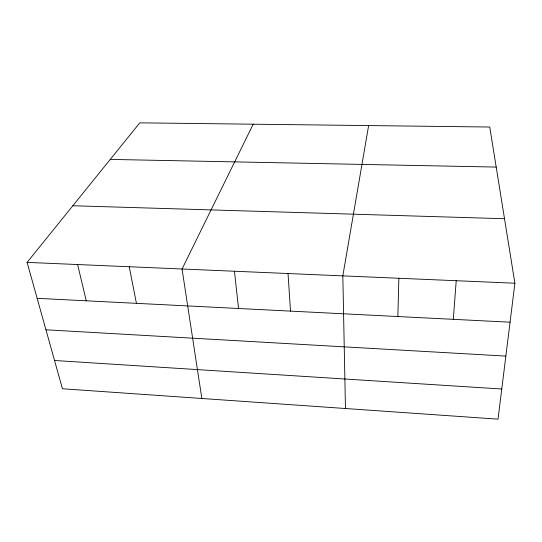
<?xml version="1.0" encoding="UTF-8"?>
<svg xmlns="http://www.w3.org/2000/svg" width="542" height="542" viewBox="0 0 542 542"><rect width="100%" height="100%" fill="white"/><g stroke="black" fill="none" stroke-linecap="round" stroke-linejoin="round"><path stroke-width="0.81" d="M397.842 316.535L398.865 278.263M453.322 319.333L456.208 280.715M514.9 283.222L498.023 419.162L62.438 388.756L27.1 262.382L139.782 122.838L489.751 127.024L514.9 283.222L27.1 262.382M368.628 125.575L342.822 275.871L345.464 408.512M253.189 124.193L182.051 269.001L201.848 398.485M110.25 159.409L496.201 167.078M72.831 205.75L504.514 218.724M37.154 298.33L510.063 322.199M45.948 329.787L505.849 356.101M54.539 360.491L501.763 389.014M77.608 264.537L86.259 300.81M129.247 266.745L136.428 303.344M234.456 271.244L238.541 308.493M288.032 273.527L290.492 311.115"/></g></svg>
